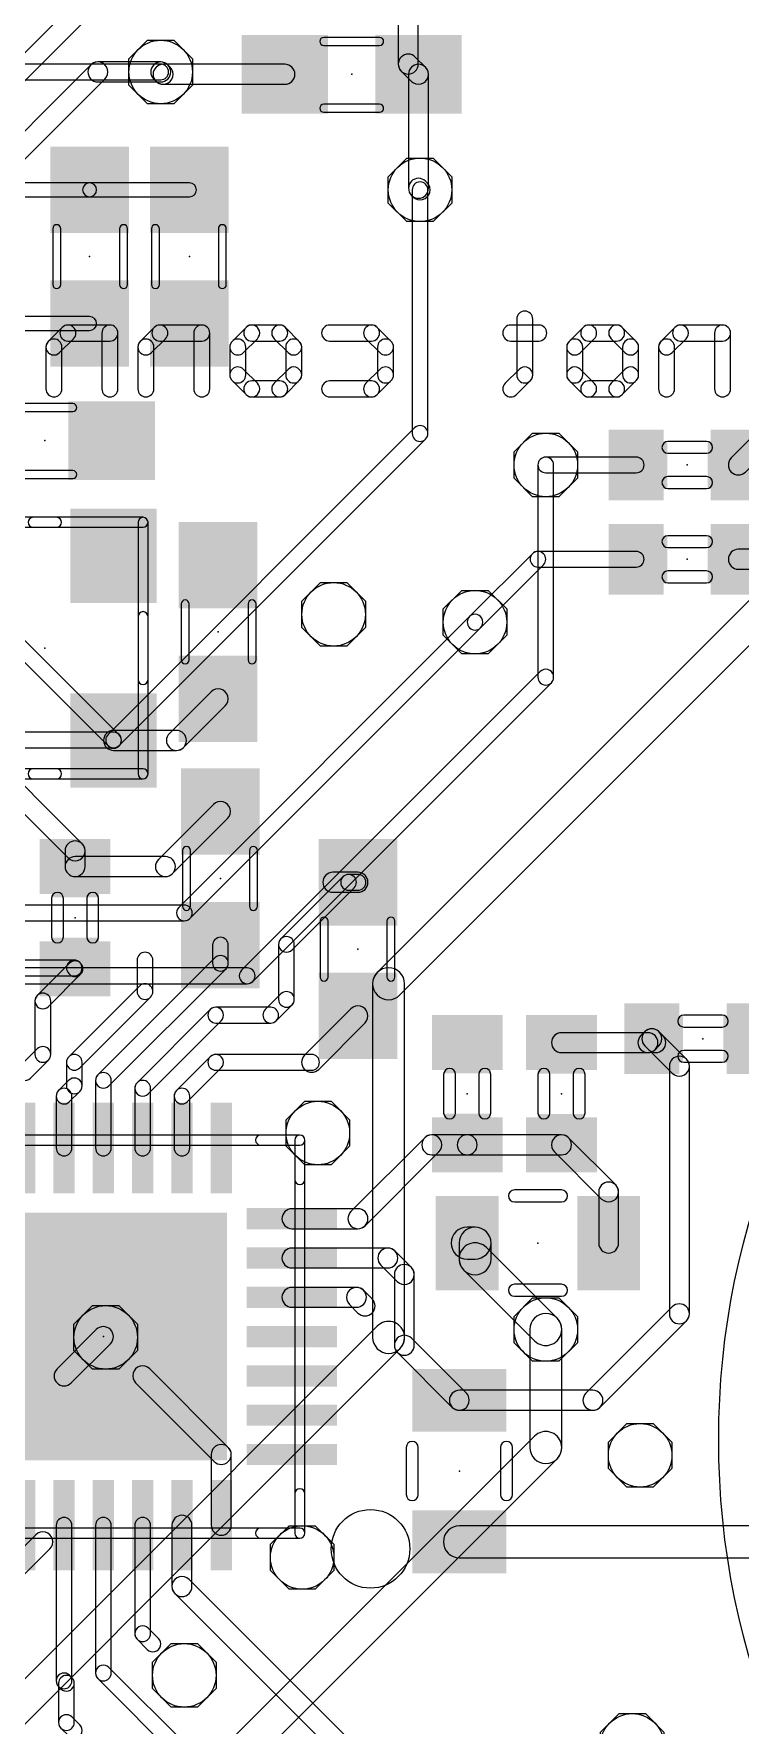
# Model space of a CAD drawing. Extents: x -21 to 88, y -12 to 76.
# Drawn here: x 50.38 to 59.37, y 3.87 to 25.39 of the extents above; entities that cross this region are included whole.
import ezdxf

# ---------------------------------------------------------------- set-up
doc = ezdxf.new("R2010")
doc.units = 0
for name, color, linetype in [('1', 22, 'CONTINUOUS'), ('16', 175, 'CONTINUOUS'), ('18', 82, 'CONTINUOUS'), ('20', 7, 'CONTINUOUS'), ('21', 253, 'CONTINUOUS'), ('22', 253, 'CONTINUOUS'), ('23', 7, 'CONTINUOUS'), ('51', 253, 'CONTINUOUS')]:
    doc.layers.add(name, color=color, linetype=linetype)

# ---------------------------------------------------------------- blocks, each defined once
blk = doc.blocks.new('RECT')
blk.add_solid([(-0.5, -0.5), (0.5, -0.5), (-0.5, 0.5), (0.5, 0.5)])
blk = doc.blocks.new('OCTAGONV')
blk.add_lwpolyline([(-0.5, -0.2071), (-0.5, 0.2071), (-0.2071, 0.5), (0.2071, 0.5), (0.5, 0.2071), (0.5, -0.2071), (0.2071, -0.5), (-0.2071, -0.5)], close=True)
blk = doc.blocks.new('ROUNDV')
blk.add_circle((0, 0), 0.5)

msp = doc.modelspace()

# ---------------------------------------------------------------- linework, layer by layer
at = {"layer": '1'}
for points in [[(55.023, 26.24), (55.023, 25, 1), (55.277, 25), (55.277, 26.24, 1)], [(52, 25), (49.6, 25, 1), (49.6, 24.8), (52, 24.8, 1)], [(52.1198, 24.9598), (52.0898, 24.9898, 1), (51.9102, 24.8102), (51.9402, 24.7802, 1)], [(53.58, 24.997), (52.03, 24.997, 1), (52.03, 24.743), (53.58, 24.743, 1)], [(55.0602, 24.9102), (55.1902, 24.7802, 1), (55.3698, 24.9598), (55.2398, 25.0898, 1)], [(55.153, 24.87), (55.153, 23.42, 1), (55.407, 23.42), (55.407, 24.87, 1)], [(51.095, 23.4889), (49.825, 23.4889, 1), (49.825, 23.3111), (51.095, 23.3111, 1)], [(52.365, 23.4889), (51.095, 23.4889, 1), (51.095, 23.3111), (52.365, 23.3111, 1)], [(55.1902, 23.3302), (55.2102, 23.3102, 1), (55.3898, 23.4898), (55.3698, 23.5098, 1)], [(62.1527, 22.8823), (59.2602, 19.9898, 1), (59.4398, 19.8102), (62.3323, 22.7027, 1)], [(49.825, 21.6111), (51.095, 21.6111, 1), (51.095, 21.7889), (49.825, 21.7889, 1)], [(58.05, 20), (56.9, 20, 1), (56.9, 19.8), (58.05, 19.8, 1)], [(56.7293, 18.7707), (55.9293, 17.9707, 1), (56.0707, 17.8293), (56.8707, 18.6293, 1)], [(58.05, 18.8), (56.8, 18.8, 1), (56.8, 18.6), (58.05, 18.6, 1)], [(63, 18.827), (59.35, 18.827, 1), (59.35, 18.573), (63, 18.573, 1)], [(49.9243, 17.7293), (51.3293, 16.3243, 1), (51.4707, 16.4657), (50.0657, 17.8707, 1)], [(52.2898, 16.3052), (52.8198, 16.8352, 1), (52.6402, 17.0148), (52.1102, 16.4848, 1)], [(49.5602, 16.1602), (50.8202, 14.9002, 1), (50.9998, 15.0798), (49.7398, 16.3398, 1)], [(51.4, 16.268), (52.2, 16.268, 1), (52.2, 16.522), (51.4, 16.522, 1)], [(52.1498, 14.7002), (52.8498, 15.4002, 1), (52.6702, 15.5798), (51.9702, 14.8798, 1)], [(51.037, 14.79), (51.037, 14.99, 1), (50.783, 14.99), (50.783, 14.79, 1)], [(50.91, 14.663), (52.06, 14.663, 1), (52.06, 14.917), (50.91, 14.917, 1)], [(54.3193, 14.6607), (53.5293, 13.8707, 1), (53.6707, 13.7293), (54.4607, 14.5193, 1)], [(54.51, 14.717), (54.19, 14.717, 1), (54.19, 14.463), (54.51, 14.463, 1)], [(54.51, 14.69), (54.39, 14.69, 1), (54.39, 14.49), (54.51, 14.49, 1)], [(52.66, 13.79), (52.66, 13.56, 1), (52.86, 13.56), (52.86, 13.79, 1)], [(53.7, 13.1), (53.7, 13.8, 1), (53.5, 13.8), (53.5, 13.1, 1)], [(49.4, 13.4), (50.9, 13.4, 1), (50.9, 13.6), (49.4, 13.6, 1)], [(50.5707, 13.0093), (50.9807, 13.4193, 1), (50.8393, 13.5607), (50.4293, 13.1507, 1)], [(50.8293, 13.4293), (50.8393, 13.4193, 1), (50.9807, 13.5607), (50.9707, 13.5707, 1)], [(51.3407, 11.9993), (52.8307, 13.4893, 1), (52.6893, 13.6307), (51.1993, 12.1407, 1)], [(51.9, 13.2), (51.9, 13.6, 1), (51.7, 13.6), (51.7, 13.2, 1)], [(50.6, 12.4), (50.6, 13.08, 1), (50.4, 13.08), (50.4, 12.4, 1)], [(50.9707, 12.2293), (51.8707, 13.1293, 1), (51.7293, 13.2707), (50.8293, 12.3707, 1)], [(53.4707, 12.8293), (53.6707, 13.0293, 1), (53.5293, 13.1707), (53.3293, 12.9707, 1)], [(51.8407, 11.8993), (52.7707, 12.8293, 1), (52.6293, 12.9707), (51.6993, 12.0407, 1)], [(52.7, 12.8), (53.4, 12.8, 1), (53.4, 13), (52.7, 13, 1)], [(54.0098, 12.2102), (54.5998, 12.8002, 1), (54.4202, 12.9798), (53.8302, 12.3898, 1)], [(58.2898, 12.4602), (58.3398, 12.5102, 1), (58.1602, 12.6898), (58.1102, 12.6398, 1)], [(58.3898, 12.6398), (58.3398, 12.6898, 1), (58.1602, 12.5102), (58.2102, 12.4602, 1)], [(58.6898, 12.3398), (58.3398, 12.6898, 1), (58.1602, 12.5102), (58.5102, 12.1602, 1)], [(50.3407, 12.0993), (50.5707, 12.3293, 1), (50.4293, 12.4707), (50.1993, 12.2407, 1)], [(57.1, 12.423), (58.2, 12.423, 1), (58.2, 12.677), (57.1, 12.677, 1)], [(51, 12), (51, 12.3, 1), (50.8, 12.3), (50.8, 12, 1)], [(52.3407, 11.7993), (52.7707, 12.2293, 1), (52.6293, 12.3707), (52.1993, 11.9407, 1)], [(53.92, 12.4), (52.7, 12.4, 1), (52.7, 12.2), (53.92, 12.2, 1)], [(58.727, 9.1), (58.727, 12.25, 1), (58.473, 12.25), (58.473, 9.1, 1)], [(50.8407, 11.7993), (50.9707, 11.9293, 1), (50.8293, 12.0707), (50.6993, 11.9407, 1)], [(51.37, 11.21), (51.37, 12.07, 1), (51.17, 12.07), (51.17, 11.21, 1)], [(51.87, 11.21), (51.87, 11.97, 1), (51.67, 11.97), (51.67, 11.21, 1)], [(50.87, 11.21), (50.87, 11.87, 1), (50.67, 11.87), (50.67, 11.21, 1)], [(52.37, 11.21), (52.37, 11.87, 1), (52.17, 11.87), (52.17, 11.21, 1)], [(54.5998, 10.2202), (55.5398, 11.1602, 1), (55.3602, 11.3398), (54.4202, 10.3998, 1)], [(55.9, 11.377), (55.45, 11.377, 1), (55.45, 11.123), (55.9, 11.123, 1)], [(57.1, 11.377), (55.9, 11.377, 1), (55.9, 11.123), (57.1, 11.123, 1)], [(57.7898, 10.7398), (57.1898, 11.3398, 1), (57.0102, 11.1602), (57.6102, 10.5602, 1)], [(57.827, 10), (57.827, 10.65, 1), (57.573, 10.65), (57.573, 10, 1)], [(53.67, 10.183), (54.51, 10.183, 1), (54.51, 10.437), (53.67, 10.437, 1)], [(55.9, 9.7968), (56, 9.7968, 1), (56, 10.2032), (55.9, 10.2032, 1)], [(55.7968, 10), (55.7968, 9.8, 1), (56.2032, 9.8), (56.2032, 10, 1)], [(53.67, 9.683), (54.89, 9.683, 1), (54.89, 9.937), (53.67, 9.937, 1)], [(54.8002, 9.7202), (55.0102, 9.5102, 1), (55.1898, 9.6898), (54.9798, 9.8998, 1)], [(55.8563, 9.6563), (56.7563, 8.7563, 1), (57.0437, 9.0437), (56.1437, 9.9437, 1)], [(54.973, 9.6), (54.973, 8.7, 1), (55.227, 8.7), (55.227, 9.6, 1)], [(53.67, 9.183), (54.49, 9.183, 1), (54.49, 9.437), (53.67, 9.437, 1)], [(54.4002, 9.2202), (54.5102, 9.1102, 1), (54.6898, 9.2898), (54.5798, 9.3998, 1)], [(57.5898, 7.9102), (58.6898, 9.0102, 1), (58.5102, 9.1898), (57.4102, 8.0898, 1)], [(50.8598, 8.2202), (51.3598, 8.7202, 1), (51.1802, 8.8998), (50.6802, 8.3998, 1)], [(55.0102, 8.6102), (55.7102, 7.9102, 1), (55.8898, 8.0898), (55.1898, 8.7898, 1)], [(52.8598, 7.3998), (51.8598, 8.3998, 1), (51.6802, 8.2202), (52.6802, 7.2202, 1)], [(55.8, 7.873), (57.5, 7.873, 1), (57.5, 8.127), (55.8, 8.127, 1)], [(52.897, 6.41), (52.897, 7.31, 1), (52.643, 7.31), (52.643, 6.41, 1)], [(50.67, 6.41), (50.67, 4.43, 1), (50.87, 4.43), (50.87, 6.41, 1)], [(51.17, 6.41), (51.17, 4.53, 1), (51.37, 4.53), (51.37, 6.41, 1)], [(51.67, 6.41), (51.67, 5.03, 1), (51.87, 5.03), (51.87, 6.41, 1)], [(52.143, 6.41), (52.143, 5.63, 1), (52.397, 5.63), (52.397, 6.41, 1)], [(55.8, 5.9968), (67.8, 5.9968, 1), (67.8, 6.4032), (55.8, 6.4032, 1)], [(54.4298, 3.6498), (52.3598, 5.7198, 1), (52.1802, 5.5402), (54.2502, 3.4702, 1)], [(51.6993, 4.9593), (51.8293, 4.8293, 1), (51.9707, 4.9707), (51.8407, 5.1007, 1)], [(50.6993, 4.3593), (50.7293, 4.3293, 1), (50.8707, 4.4707), (50.8407, 4.5007, 1)], [(52.3607, 3.5807), (51.3407, 4.6007, 1), (51.1993, 4.4593), (52.2193, 3.4393, 1)], [(50.7, 4.4), (50.7, 3.9, 1), (50.9, 3.9), (50.9, 4.4, 1)], [(50.7293, 3.8293), (50.8293, 3.7293, 1), (50.9707, 3.8707), (50.8707, 3.9707, 1)]]:
    msp.add_lwpolyline(points, format="xyb", close=True, dxfattribs=at)
at = {"layer": '16'}
for points in [[(52.5102, 27.3898), (49.3102, 24.1898, 1), (49.4898, 24.0102), (52.6898, 27.2102, 1)], [(51.1102, 24.9898), (48.1102, 21.9898, 1), (48.2898, 21.8102), (51.2898, 24.8102, 1)], [(52, 25.027), (51.2, 25.027, 1), (51.2, 24.773), (52, 24.773, 1)], [(55.4, 20.3), (55.4, 23.4, 1), (55.2, 23.4), (55.2, 20.3, 1)], [(51.4707, 16.3293), (55.3707, 20.2293, 1), (55.2293, 20.3707), (51.3293, 16.4707, 1)], [(56.8, 19.9), (56.8, 17.2, 1), (57, 17.2), (57, 19.9, 1)], [(55.0437, 13.1563), (60.2437, 18.3563, 1), (59.9563, 18.6437), (54.7563, 13.4437, 1)], [(52.3707, 14.1293), (56.0707, 17.8293, 1), (55.9293, 17.9707), (52.2293, 14.2707, 1)], [(56.8293, 17.2707), (53.0293, 13.4707, 1), (53.1707, 13.3293), (56.9707, 17.1293, 1)], [(48.9, 16.3), (51.4, 16.3, 1), (51.4, 16.5), (48.9, 16.5, 1)], [(49.9, 14.1), (52.3, 14.1, 1), (52.3, 14.3), (49.9, 14.3, 1)], [(53.1, 13.5), (49.5, 13.5, 1), (49.5, 13.3), (53.1, 13.3, 1)], [(55.1032, 8.8), (55.1032, 13.3, 1), (54.6968, 13.3), (54.6968, 8.8, 1)], [(56.6968, 8.9), (56.6968, 7.4, 1), (57.1032, 7.4), (57.1032, 8.9, 1)], [(47.8437, 1.4563), (55.0437, 8.6563, 1), (54.7563, 8.9437), (47.5563, 1.7437, 1)], [(56.7563, 7.5437), (50.3563, 1.1437, 1), (50.6437, 0.8563), (57.0437, 7.2563, 1)], [(50.4102, 6.2898), (49.1102, 4.9898, 1), (49.2898, 4.8102), (50.5898, 6.1102, 1)]]:
    msp.add_lwpolyline(points, format="xyb", close=True, dxfattribs=at)
at = {"layer": '20'}
msp.add_lwpolyline([(57.1807, 0.059, 1), (57.0193, -0.059, 1.0148), (79.5789, 16.9614, 1), (79.4211, 16.8386, -1.0148)], format="xyb", close=True, dxfattribs=at)
at = {"layer": '21'}
for points in [[(50.375, 19.1065), (50.675, 19.1065, 1), (50.675, 19.2335), (50.375, 19.2335, 1)], [(51.7115, 17.97), (51.7115, 17.17, 1), (51.8385, 17.17), (51.8385, 17.97, 1)], [(50.675, 16.0335), (50.375, 16.0335, 1), (50.375, 15.9065), (50.675, 15.9065, 1)], [(53.27, 11.2465), (53.77, 11.2465, 1), (53.77, 11.3735), (53.27, 11.3735, 1)], [(53.7065, 11.31), (53.7065, 10.81, 1), (53.8335, 10.81), (53.8335, 11.31, 1)], [(56.5, 10.5238), (57.1, 10.5238, 1), (57.1, 10.6762), (56.5, 10.6762, 1)], [(56.5, 9.3238), (57.1, 9.3238, 1), (57.1, 9.4762), (56.5, 9.4762, 1)], [(55.2762, 6.8), (55.2762, 7.4, 1), (55.1238, 7.4), (55.1238, 6.8, 1)], [(56.4762, 6.8), (56.4762, 7.4, 1), (56.3238, 7.4), (56.3238, 6.8, 1)], [(53.7065, 6.81), (53.7065, 6.31, 1), (53.8335, 6.31), (53.8335, 6.81, 1)], [(53.77, 6.3735), (53.27, 6.3735, 1), (53.27, 6.2465), (53.77, 6.2465, 1)]]:
    msp.add_lwpolyline(points, format="xyb", close=True, dxfattribs=at)
msp.add_circle((54.67, 6.11), 0.5, dxfattribs=at)
at = {"layer": '22'}
for points in [[(56.5307, 21.7564), (56.5307, 21.0446, 1), (56.7339, 21.0446), (56.7339, 21.7564, 1)], [(50.7474, 21.6502), (50.5694, 21.4723, 1), (50.7131, 21.3286), (50.8911, 21.5066, 1)], [(51.3531, 21.68), (50.8192, 21.68, 1), (50.8192, 21.4768), (51.3531, 21.4768, 1)], [(51.4547, 20.8666), (51.4547, 21.5784, 1), (51.2515, 21.5784), (51.2515, 20.8666, 1)], [(51.9168, 21.6502), (51.7388, 21.4723, 1), (51.8825, 21.3286), (52.0605, 21.5066, 1)], [(52.5225, 21.68), (51.9886, 21.68, 1), (51.9886, 21.4768), (52.5225, 21.4768, 1)], [(52.6241, 20.8666), (52.6241, 21.5784, 1), (52.4209, 21.5784), (52.4209, 20.8666, 1)], [(53.0519, 21.3286), (53.2299, 21.5066, 1), (53.0862, 21.6502), (52.9082, 21.4723, 1)], [(53.158, 21.4768), (53.5139, 21.4768, 1), (53.5139, 21.68), (53.158, 21.68, 1)], [(53.4421, 21.5066), (53.62, 21.3286, 1), (53.7637, 21.4723), (53.5858, 21.6502, 1)], [(54.1495, 21.4768), (54.6833, 21.4768, 1), (54.6833, 21.68), (54.1495, 21.68, 1)], [(54.6115, 21.5066), (54.7894, 21.3286, 1), (54.9331, 21.4723), (54.7552, 21.6502, 1)], [(56.8103, 21.68), (56.4544, 21.68, 1), (56.4544, 21.4768), (56.8103, 21.4768, 1)], [(57.3397, 21.3286), (57.5177, 21.5066, 1), (57.374, 21.6502), (57.196, 21.4723, 1)], [(57.4458, 21.4768), (57.8017, 21.4768, 1), (57.8017, 21.68), (57.4458, 21.68, 1)], [(57.7299, 21.5066), (57.9078, 21.3286, 1), (58.0515, 21.4723), (57.8736, 21.6502, 1)], [(58.5434, 21.6502), (58.3654, 21.4723, 1), (58.5091, 21.3286), (58.6871, 21.5066, 1)], [(59.1491, 21.68), (58.6152, 21.68, 1), (58.6152, 21.4768), (59.1491, 21.4768, 1)], [(59.2507, 20.8666), (59.2507, 21.5784, 1), (59.0475, 21.5784), (59.0475, 20.8666, 1)], [(50.5397, 21.4005), (50.5397, 20.8666, 1), (50.7429, 20.8666), (50.7429, 21.4005, 1)], [(51.7091, 21.4005), (51.7091, 20.8666, 1), (51.9123, 20.8666), (51.9123, 21.4005, 1)], [(53.0817, 21.0446), (53.0817, 21.4005, 1), (52.8785, 21.4005), (52.8785, 21.0446, 1)], [(53.5903, 21.4005), (53.5903, 21.0446, 1), (53.7935, 21.0446), (53.7935, 21.4005, 1)], [(54.7597, 21.4005), (54.7597, 21.0446, 1), (54.9629, 21.0446), (54.9629, 21.4005, 1)], [(57.3695, 21.0446), (57.3695, 21.4005, 1), (57.1663, 21.4005), (57.1663, 21.0446, 1)], [(57.8781, 21.4005), (57.8781, 21.0446, 1), (58.0813, 21.0446), (58.0813, 21.4005, 1)], [(58.3357, 21.4005), (58.3357, 20.8666, 1), (58.5389, 20.8666), (58.5389, 21.4005, 1)], [(53.2299, 20.9384), (53.0519, 21.1164, 1), (52.9082, 20.9727), (53.0862, 20.7948, 1)], [(53.62, 21.1164), (53.4421, 20.9384, 1), (53.5858, 20.7948), (53.7637, 20.9727, 1)], [(54.7894, 21.1164), (54.6115, 20.9384, 1), (54.7552, 20.7948), (54.9331, 20.9727, 1)], [(56.5605, 21.1164), (56.3825, 20.9384, 1), (56.5262, 20.7948), (56.7042, 20.9727, 1)], [(57.5177, 20.9384), (57.3397, 21.1164, 1), (57.196, 20.9727), (57.374, 20.7948, 1)], [(57.9078, 21.1164), (57.7299, 20.9384, 1), (57.8736, 20.7948), (58.0515, 20.9727, 1)], [(53.5139, 20.9682), (53.158, 20.9682, 1), (53.158, 20.765), (53.5139, 20.765, 1)], [(54.6833, 20.9682), (54.1495, 20.9682, 1), (54.1495, 20.765), (54.6833, 20.765, 1)], [(57.8017, 20.9682), (57.4458, 20.9682, 1), (57.4458, 20.765), (57.8017, 20.765, 1)]]:
    msp.add_lwpolyline(points, format="xyb", close=True, dxfattribs=at)
at = {"layer": '23'}
for p in [(54.43, 24.87), (51.095, 22.55), (52.365, 22.55), (50.525, 20.21), (58.7, 19.9), (58.7, 18.7), (52.73, 17.775), (50.525, 17.57), (52.76, 14.64), (50.91, 14.14), (54.51, 13.74), (58.9, 12.6), (55.9, 11.9), (57.1, 11.9), (56.8, 10), (51.27, 8.81), (55.8, 7.1)]:
    msp.add_point(p, dxfattribs=at)
at = {"layer": '51'}
for points in [[(54.786, 25.3398), (54.074, 25.3398, 1), (54.074, 25.2382), (54.786, 25.2382, 1)], [(54.786, 24.4888), (54.074, 24.4888, 1), (54.074, 24.3872), (54.786, 24.3872, 1)], [(50.6252, 22.906), (50.6252, 22.194, 1), (50.7268, 22.194), (50.7268, 22.906, 1)], [(51.4762, 22.906), (51.4762, 22.194, 1), (51.5778, 22.194), (51.5778, 22.906, 1)], [(51.9838, 22.194), (51.9838, 22.906, 1), (51.8822, 22.906), (51.8822, 22.194, 1)], [(52.8348, 22.194), (52.8348, 22.906, 1), (52.7332, 22.906), (52.7332, 22.194, 1)], [(50.881, 20.6798), (50.169, 20.6798, 1), (50.169, 20.5782), (50.881, 20.5782, 1)], [(58.455, 20.0478), (58.945, 20.0478, 1), (58.945, 20.2002), (58.455, 20.2002, 1)], [(50.881, 19.8288), (50.169, 19.8288, 1), (50.169, 19.7272), (50.881, 19.7272, 1)], [(58.945, 19.7522), (58.455, 19.7522, 1), (58.455, 19.5998), (58.945, 19.5998, 1)], [(49.275, 19.1065), (51.775, 19.1065, 1), (51.775, 19.2335), (49.275, 19.2335, 1)], [(51.7115, 19.17), (51.7115, 15.97, 1), (51.8385, 15.97), (51.8385, 19.17, 1)], [(58.455, 18.8478), (58.945, 18.8478, 1), (58.945, 19.0002), (58.455, 19.0002, 1)], [(58.945, 18.5522), (58.455, 18.5522, 1), (58.455, 18.3998), (58.945, 18.3998, 1)], [(52.2602, 18.131), (52.2602, 17.419, 1), (52.3618, 17.419), (52.3618, 18.131, 1)], [(53.1112, 18.131), (53.1112, 17.419, 1), (53.2128, 17.419), (53.2128, 18.131, 1)], [(51.775, 16.0335), (49.275, 16.0335, 1), (49.275, 15.9065), (51.775, 15.9065, 1)], [(52.3788, 14.284), (52.3788, 14.996, 1), (52.2772, 14.996), (52.2772, 14.284, 1)], [(53.2298, 14.284), (53.2298, 14.996, 1), (53.1282, 14.996), (53.1282, 14.284, 1)], [(50.7622, 13.895), (50.7622, 14.385, 1), (50.6098, 14.385), (50.6098, 13.895, 1)], [(51.0578, 14.385), (51.0578, 13.895, 1), (51.2102, 13.895), (51.2102, 14.385, 1)], [(54.1288, 13.384), (54.1288, 14.096, 1), (54.0272, 14.096), (54.0272, 13.384, 1)], [(54.9798, 13.384), (54.9798, 14.096, 1), (54.8782, 14.096), (54.8782, 13.384, 1)], [(58.655, 12.7478), (59.145, 12.7478, 1), (59.145, 12.9002), (58.655, 12.9002, 1)], [(59.145, 12.4522), (58.655, 12.4522, 1), (58.655, 12.2998), (59.145, 12.2998, 1)], [(55.7522, 11.655), (55.7522, 12.145, 1), (55.5998, 12.145), (55.5998, 11.655, 1)], [(56.0478, 12.145), (56.0478, 11.655, 1), (56.2002, 11.655), (56.2002, 12.145, 1)], [(56.9522, 11.655), (56.9522, 12.145, 1), (56.7998, 12.145), (56.7998, 11.655, 1)], [(57.2478, 12.145), (57.2478, 11.655, 1), (57.4002, 11.655), (57.4002, 12.145, 1)], [(48.77, 11.2465), (53.77, 11.2465, 1), (53.77, 11.3735), (48.77, 11.3735, 1)], [(53.7065, 11.31), (53.7065, 6.31, 1), (53.8335, 6.31), (53.8335, 11.31, 1)], [(53.77, 6.3735), (48.77, 6.3735, 1), (48.77, 6.2465), (53.77, 6.2465, 1)]]:
    msp.add_lwpolyline(points, format="xyb", close=True, dxfattribs=at)

# ---------------------------------------------------------------- block references
at = {"layer": '1', "xscale": 1.1}
for p, rotation in [((53.58, 24.87), 180), ((55.28, 24.87), 180), ((51.095, 23.4), 270), ((52.365, 23.4), 90), ((51.095, 21.7), 270), ((52.365, 21.7), 90), ((51.375, 20.21), 180), ((52.73, 18.625), 270), ((52.73, 16.925), 270), ((52.76, 15.49), 90), ((54.51, 14.59), 90), ((52.76, 13.79), 90), ((54.51, 12.89), 90)]:
    msp.add_blockref('RECT', p, dxfattribs=dict(at, rotation=rotation))
at = {"layer": '1'}
for p, xscale, yscale in [((58.05, 19.9), 0.7, 0.9), ((59.35, 19.9), 0.7, 0.9), ((58.05, 18.7), 0.7, 0.9), ((59.35, 18.7), 0.7, 0.9), ((58.25, 12.6), 0.7, 0.9), ((59.55, 12.6), 0.7, 0.9), ((55.9, 10), 0.8, 1.2), ((57.7, 10), 0.8, 1.2)]:
    msp.add_blockref('RECT', p, dxfattribs=dict(at, xscale=xscale, yscale=yscale))
for p, xscale, yscale, rotation in [((51.4, 18.745), 1.2, 1.1, 90), ((51.4, 16.395), 1.2, 1.1, 270), ((50.91, 14.79), 0.7, 0.9, 90), ((50.91, 13.49), 0.7, 0.9, 90), ((55.9, 12.55), 0.7, 0.9, 90), ((57.1, 12.55), 0.7, 0.9, 270), ((50.27, 11.21), 1.15, 0.27, 270), ((50.77, 11.21), 1.15, 0.27, 270), ((51.27, 11.21), 1.15, 0.27, 270), ((51.77, 11.21), 1.15, 0.27, 270), ((52.27, 11.21), 1.15, 0.27, 270), ((52.77, 11.21), 1.15, 0.27, 270), ((55.9, 11.25), 0.7, 0.9, 90), ((57.1, 11.25), 0.7, 0.9, 270), ((51.27, 8.81), 3.15, 3.15, 180), ((53.67, 10.31), 1.15, 0.27, 180), ((53.67, 9.81), 1.15, 0.27, 180), ((53.67, 9.31), 1.15, 0.27, 180), ((53.67, 8.81), 1.15, 0.27, 180), ((53.67, 8.31), 1.15, 0.27, 180), ((55.8, 8), 0.8, 1.2, 90), ((53.67, 7.81), 1.15, 0.27, 180), ((53.67, 7.31), 1.15, 0.27, 180), ((50.27, 6.41), 1.15, 0.27, 90), ((50.77, 6.41), 1.15, 0.27, 90), ((51.27, 6.41), 1.15, 0.27, 90), ((51.77, 6.41), 1.15, 0.27, 90), ((52.27, 6.41), 1.15, 0.27, 90), ((52.77, 6.41), 1.15, 0.27, 90), ((55.8, 6.2), 0.8, 1.2, 90)]:
    msp.add_blockref('RECT', p, dxfattribs=dict(at, xscale=xscale, yscale=yscale, rotation=rotation))
at = {"layer": '18'}
for name, p, xscale, yscale in [('OCTAGONV', (52, 24.9), 0.808, 0.808), ('ROUNDV', (52, 24.9), 0.808, 0.808), ('ROUNDV', (52, 24.9), 0.808, 0.808), ('OCTAGONV', (52, 24.9), 0.808, 0.808), ('OCTAGONV', (55.3, 23.4), 0.808, 0.808), ('ROUNDV', (55.3, 23.4), 0.808, 0.808), ('ROUNDV', (55.3, 23.4), 0.808, 0.808), ('OCTAGONV', (55.3, 23.4), 0.808, 0.808), ('OCTAGONV', (56.9, 19.9), 0.808, 0.808), ('ROUNDV', (56.9, 19.9), 0.808, 0.808), ('ROUNDV', (56.9, 19.9), 0.808, 0.808), ('OCTAGONV', (56.9, 19.9), 0.808, 0.808), ('OCTAGONV', (54.2, 18), 0.808, 0.808), ('ROUNDV', (54.2, 18), 0.808, 0.808), ('ROUNDV', (54.2, 18), 0.808, 0.808), ('OCTAGONV', (54.2, 18), 0.808, 0.808), ('OCTAGONV', (56, 17.9), 0.808, 0.808), ('ROUNDV', (56, 17.9), 0.808, 0.808), ('ROUNDV', (56, 17.9), 0.808, 0.808), ('OCTAGONV', (56, 17.9), 0.808, 0.808), ('ROUNDV', (69.1, 7.5), 20, 20), ('ROUNDV', (69.1, 7.5), 20, 20), ('OCTAGONV', (54, 11.4), 0.808, 0.808), ('ROUNDV', (54, 11.4), 0.808, 0.808), ('ROUNDV', (54, 11.4), 0.808, 0.808), ('OCTAGONV', (54, 11.4), 0.808, 0.808), ('OCTAGONV', (56.9, 8.9), 0.808, 0.808), ('ROUNDV', (56.9, 8.9), 0.808, 0.808), ('ROUNDV', (56.9, 8.9), 0.808, 0.808), ('OCTAGONV', (56.9, 8.9), 0.808, 0.808), ('OCTAGONV', (51.3, 8.8), 0.808, 0.808), ('ROUNDV', (51.3, 8.8), 0.808, 0.808), ('ROUNDV', (51.3, 8.8), 0.808, 0.808), ('OCTAGONV', (51.3, 8.8), 0.808, 0.808), ('OCTAGONV', (58.1, 7.3), 0.808, 0.808), ('ROUNDV', (58.1, 7.3), 0.808, 0.808), ('ROUNDV', (58.1, 7.3), 0.808, 0.808), ('OCTAGONV', (58.1, 7.3), 0.808, 0.808), ('OCTAGONV', (53.8, 6), 0.808, 0.808), ('ROUNDV', (53.8, 6), 0.808, 0.808), ('ROUNDV', (53.8, 6), 0.808, 0.808), ('OCTAGONV', (53.8, 6), 0.808, 0.808), ('OCTAGONV', (52.3, 4.5), 0.808, 0.808), ('ROUNDV', (52.3, 4.5), 0.808, 0.808), ('ROUNDV', (52.3, 4.5), 0.808, 0.808), ('OCTAGONV', (52.3, 4.5), 0.808, 0.808), ('OCTAGONV', (58, 3.61), 0.808, 0.808), ('ROUNDV', (58, 3.61), 0.808, 0.808), ('ROUNDV', (58, 3.61), 0.808, 0.808), ('OCTAGONV', (58, 3.61), 0.808, 0.808)]:
    msp.add_blockref(name, p, dxfattribs=dict(at, xscale=xscale, yscale=yscale))
at = {"layer": '51'}
for p, xscale, yscale, rotation in [((53.8498, 24.8649), 0.5001, 0.95, 180), ((55.0182, 24.8649), 0.5001, 0.95, 180), ((51.1001, 23.1381), 0.5001, 0.95, 270), ((52.3599, 23.1303), 0.5001, 0.95, 90), ((51.1001, 21.9698), 0.5001, 0.95, 270), ((52.3599, 21.9619), 0.5001, 0.95, 90), ((51.1132, 20.2049), 0.5001, 0.95, 180), ((52.7351, 18.3632), 0.5001, 0.95, 270), ((52.7351, 17.1947), 0.5001, 0.95, 270), ((52.7549, 15.2203), 0.5001, 0.95, 90), ((50.9149, 14.5488), 0.3, 0.5999, 90), ((54.5049, 14.3203), 0.5001, 0.95, 90), ((52.7549, 14.0518), 0.5001, 0.95, 90), ((50.9149, 13.736), 0.3, 0.5999, 90), ((54.5049, 13.1519), 0.5001, 0.95, 90), ((55.9049, 12.3088), 0.3, 0.5999, 90), ((57.0952, 12.304), 0.3, 0.5999, 270), ((55.9049, 11.496), 0.3, 0.5999, 90), ((57.0952, 11.4912), 0.3, 0.5999, 270)]:
    msp.add_blockref('RECT', p, dxfattribs=dict(at, xscale=xscale, yscale=yscale, rotation=rotation))
at = {"layer": '51', "xscale": 0.3, "yscale": 0.5999}
for p in [(58.296, 19.8952), (59.1088, 19.8952), (58.296, 18.6952), (59.1088, 18.6952), (58.496, 12.5952), (59.3088, 12.5952)]:
    msp.add_blockref('RECT', p, dxfattribs=at)
at = {"layer": '51', "yscale": 0.8}
for p, rotation in [((51.275, 18.67), 270), ((51.275, 16.47), 90)]:
    msp.add_blockref('RECT', p, dxfattribs=dict(at, rotation=rotation))

doc.saveas('drawing.dxf')
